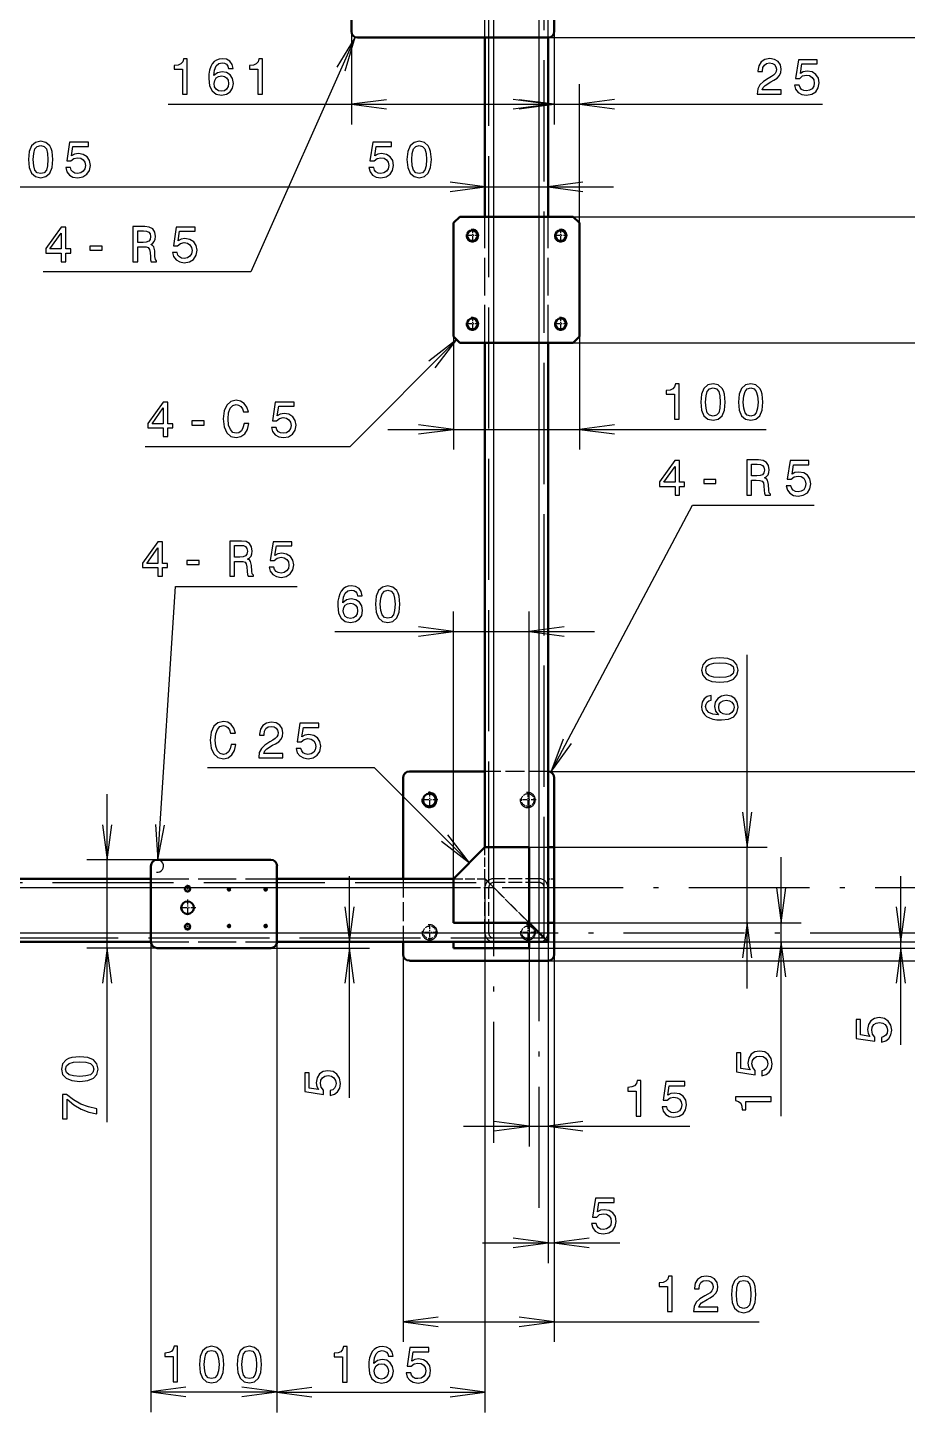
# Model space of a CAD drawing. Extents: x 0 to 1189, y 0 to 841.
# Drawn here: x 702.8 to 790.1, y 392.8 to 530.1 of the extents above; entities that cross this region are included whole.
import ezdxf

# ---------------------------------------------------------------- set-up
doc = ezdxf.new("R2010")
doc.units = 0
for name, pattern in [('DASHDOT', [18.5, 12, -3, 0.5, -3]), ('DASHED', [15, 12, -3]), ('DASHSPACE', [30, 12, -18])]:
    doc.linetypes.add(name, pattern=pattern)

msp = doc.modelspace()

# ---------------------------------------------------------------- linework, layer by layer
at = {"color": 7, "linetype": 'DASHDOT', "lineweight": 25}
for p, q in [((753.54, 413.09), (753.54, 729.59)), ((749.04, 419.54), (749.04, 723.14)), ((139.37, 444.84), (804.47, 444.84)), ((132.92, 440.34), (810.92, 440.34))]:
    msp.add_line(p, q, dxfattribs=at)
at = {"color": 7, "linetype": 'DASHED', "lineweight": 25}
for p, q in [((754.04, 439.84), (754.04, 702.84)), ((753.54, 440.34), (753.54, 702.34)), ((753.54, 440.34), (753.54, 702.34)), ((753.54, 440.34), (753.54, 702.34)), ((748.54, 445.34), (748.54, 697.34)), ((749.04, 444.84), (749.04, 697.84)), ((749.04, 444.84), (749.04, 697.84)), ((749.04, 444.84), (749.04, 697.84)), ((194.79, 444.84), (749.04, 444.84)), ((194.79, 444.84), (749.04, 444.84)), ((194.79, 444.84), (749.04, 444.84)), ((195.29, 445.34), (748.54, 445.34)), ((189.79, 439.84), (754.04, 439.84)), ((190.29, 440.34), (753.54, 440.34)), ((190.29, 440.34), (753.54, 440.34)), ((190.29, 440.34), (753.54, 440.34))]:
    msp.add_line(p, q, dxfattribs=at)
at = {"color": 7, "lineweight": 50}
for p, q in [((734.92, 537.22), (734.92, 529.72)), ((755.04, 529.72), (755.04, 537.22)), ((754.42, 529.09), (735.54, 529.09)), ((748.17, 511.34), (748.17, 529.09)), ((754.42, 511.34), (754.42, 529.09)), ((745.67, 511.34), (745.04, 510.72)), ((745.04, 510.72), (745.04, 499.47)), ((745.67, 511.34), (756.92, 511.34)), ((757.54, 510.72), (756.92, 511.34)), ((757.54, 499.47), (757.54, 510.72)), ((745.04, 499.47), (745.67, 498.84)), ((756.92, 498.84), (745.67, 498.84)), ((748.17, 448.84), (748.17, 498.84)), ((754.42, 439.47), (754.42, 498.84)), ((757.54, 499.47), (756.92, 498.84)), ((740.04, 455.72), (740.04, 445.72)), ((748.17, 456.34), (740.67, 456.34)), ((755.04, 448.84), (755.04, 455.72)), ((748.17, 448.84), (745.04, 445.72)), ((752.54, 448.84), (748.17, 448.84)), ((752.54, 441.34), (752.54, 448.84)), ((754.42, 448.84), (754.42, 441.34)), ((754.42, 448.84), (755.04, 448.84)), ((755.04, 448.84), (755.04, 441.34)), ((726.92, 447.59), (715.67, 447.59)), ((715.04, 446.97), (715.04, 439.47)), ((727.54, 439.47), (727.54, 446.97)), ((663.17, 445.72), (715.04, 445.72)), ((727.54, 445.72), (745.04, 445.72)), ((745.04, 445.72), (745.04, 441.34)), ((745.04, 441.34), (752.54, 441.34)), ((752.54, 441.34), (753.54, 440.34)), ((753.54, 440.34), (752.54, 441.34)), ((754.42, 441.34), (755.04, 441.34)), ((755.04, 438.22), (755.04, 441.34)), ((616.79, 439.47), (715.04, 439.47)), ((727.54, 439.47), (754.42, 439.47)), ((740.04, 439.47), (740.04, 438.22)), ((745.04, 439.47), (745.04, 438.84)), ((752.54, 439.47), (752.54, 438.84)), ((753.54, 440.34), (754.42, 439.47)), ((754.42, 439.47), (753.54, 440.34)), ((715.67, 438.84), (726.92, 438.84)), ((752.54, 438.84), (745.04, 438.84)), ((740.67, 437.59), (754.42, 437.59))]:
    msp.add_line(p, q, dxfattribs=at)
at = {"color": 7, "linetype": 'DASHED', "lineweight": 25, "ltscale": 0.21875}
for p, q in [((748.17, 529.09), (748.17, 537.84)), ((749.04, 529.09), (749.04, 537.84)), ((753.54, 529.09), (753.54, 537.84)), ((754.42, 529.09), (754.42, 537.84))]:
    msp.add_line(p, q, dxfattribs=at)
at = {"color": 7, "lineweight": 25}
for p, q in [((735.29, 529.15), (724.94, 505.88)), ((734.92, 529.72), (734.92, 520.48)), ((749.04, 511.34), (749.04, 529.09)), ((753.54, 511.34), (753.54, 529.09)), ((754.42, 529.09), (797.8, 529.09)), ((755.04, 529.72), (755.04, 520.48)), ((757.54, 510.72), (757.54, 524.48)), ((716.74, 522.48), (755.04, 522.48)), ((747.92, 522.48), (781.64, 522.48)), ((660.04, 514.3), (748.17, 514.3)), ((736.4, 514.3), (760.92, 514.3)), ((756.92, 511.34), (818.31, 511.34)), ((724.94, 505.88), (704.34, 505.88)), ((745.37, 499.15), (734.76, 488.54)), ((745.04, 499.47), (745.04, 488.26)), ((749.04, 448.84), (749.04, 498.84)), ((753.54, 440.34), (753.54, 498.84)), ((756.92, 498.84), (818.31, 498.84)), ((756.92, 498.84), (818.31, 498.84)), ((757.54, 499.47), (757.54, 488.26)), ((738.54, 490.26), (776.04, 490.26)), ((734.76, 488.54), (714.47, 488.54)), ((754.71, 456.27), (768.74, 482.74)), ((768.74, 482.74), (780.81, 482.74)), ((715.71, 447.59), (717.47, 474.69)), ((717.47, 474.69), (729.54, 474.69)), ((745.04, 445.72), (745.04, 472.21)), ((752.54, 448.84), (752.54, 472.21)), ((733.27, 470.21), (759.04, 470.21)), ((774.17, 434.84), (774.17, 467.92)), ((737.21, 456.71), (720.65, 456.71)), ((746.62, 447.3), (737.21, 456.71)), ((754.42, 456.34), (806.84, 456.34)), ((710.69, 421.59), (710.69, 454.09)), ((752.54, 448.84), (776.17, 448.84)), ((715.67, 447.59), (708.69, 447.59)), ((777.54, 422.19), (777.54, 447.84)), ((663.17, 444.84), (715.04, 444.84)), ((718.44, 444.84), (718.89, 444.84)), ((727.54, 444.84), (745.04, 444.84)), ((734.73, 423.98), (734.73, 445.97)), ((748.17, 445.72), (748.17, 392.82)), ((789.41, 429.25), (789.41, 445.97)), ((752.54, 441.34), (752.54, 419.18)), ((752.54, 441.34), (779.54, 441.34)), ((752.54, 441.34), (776.17, 441.34)), ((616.79, 440.34), (715.04, 440.34)), ((715.04, 439.47), (715.04, 392.85)), ((727.54, 440.34), (753.54, 440.34)), ((727.54, 439.47), (727.54, 392.82)), ((727.54, 439.47), (727.54, 392.85)), ((754.42, 439.47), (797.29, 439.47)), ((754.42, 439.47), (754.42, 407.61)), ((754.42, 439.47), (791.41, 439.47)), ((754.42, 439.47), (754.42, 419.18)), ((754.42, 439.47), (779.54, 439.47)), ((754.42, 439.47), (818.31, 439.47)), ((715.67, 438.84), (708.69, 438.84)), ((726.92, 438.84), (736.73, 438.84)), ((740.04, 438.22), (740.04, 399.8)), ((752.54, 438.84), (791.41, 438.84)), ((755.04, 438.22), (755.04, 399.8)), ((755.04, 438.22), (755.04, 407.61)), ((754.42, 437.59), (806.84, 437.59)), ((754.42, 437.59), (797.29, 437.59)), ((746.04, 421.18), (768.5, 421.18)), ((747.92, 409.61), (761.54, 409.61)), ((740.04, 401.8), (775.35, 401.8)), ((715.04, 394.85), (727.54, 394.85)), ((727.54, 394.82), (748.17, 394.82))]:
    msp.add_line(p, q, dxfattribs=at)
at = {"color": 7, "linetype": 'DASHED', "lineweight": 25, "ltscale": 0.3125}
for p, q in [((748.17, 498.84), (748.17, 511.34)), ((749.04, 498.84), (749.04, 511.34)), ((753.54, 498.84), (753.54, 511.34)), ((754.42, 498.84), (754.42, 511.34)), ((715.04, 445.72), (727.54, 445.72)), ((715.04, 440.34), (727.54, 440.34)), ((715.04, 439.47), (727.54, 439.47))]:
    msp.add_line(p, q, dxfattribs=at)
at = {"color": 7, "linetype": 'DASHDOT', "lineweight": 25, "ltscale": 0.034027}
for p, q in [((747.6, 509.47), (746.24, 509.47)), ((746.92, 510.15), (746.92, 508.79)), ((756.35, 509.47), (754.99, 509.47)), ((755.67, 510.15), (755.67, 508.79)), ((746.92, 501.4), (746.92, 500.04)), ((755.67, 501.4), (755.67, 500.04)), ((747.6, 500.72), (746.24, 500.72)), ((756.35, 500.72), (754.99, 500.72))]:
    msp.add_line(p, q, dxfattribs=at)
at = {"color": 7, "linetype": 'DASHED', "lineweight": 25, "ltscale": 0.156252}
msp.add_line((754.42, 456.34), (748.17, 456.34), dxfattribs=at)
at = {"color": 7, "linetype": 'DASHDOT', "lineweight": 25, "ltscale": 0.041055}
for p, q in [((742.66, 454.35), (742.66, 452.7)), ((743.48, 453.52), (741.84, 453.52)), ((753.23, 453.52), (751.59, 453.52)), ((742.68, 441.22), (742.68, 439.58)), ((743.5, 440.4), (741.86, 440.4)), ((753.25, 440.4), (751.61, 440.4))]:
    msp.add_line(p, q, dxfattribs=at)
at = {"color": 7, "linetype": 'DASHDOT', "lineweight": 25, "ltscale": 0.041056}
for p, q in [((752.41, 454.34), (752.41, 452.7)), ((752.43, 441.22), (752.43, 439.58))]:
    msp.add_line(p, q, dxfattribs=at)
at = {"color": 7, "linetype": 'DASHED', "lineweight": 25, "ltscale": 0.078125}
for p, q in [((748.17, 445.72), (748.17, 448.84)), ((745.04, 445.72), (748.17, 445.72))]:
    msp.add_line(p, q, dxfattribs=at)
at = {"color": 7, "linetype": 'DASHED', "lineweight": 25, "ltscale": 0.1}
for p, q in [((749.04, 444.84), (749.04, 448.84)), ((745.04, 444.84), (749.04, 444.84))]:
    msp.add_line(p, q, dxfattribs=at)
at = {"color": 7, "linetype": 'DASHED', "lineweight": 25, "ltscale": 0.084972}
msp.add_line((715.04, 444.84), (718.44, 444.84), dxfattribs=at)
at = {"color": 7, "linetype": 'DASHDOT', "lineweight": 25, "ltscale": 0.016794}
for p, q in [((719, 444.72), (718.33, 444.72)), ((718.67, 445.06), (718.67, 444.38)), ((719, 440.97), (718.33, 440.97)), ((718.67, 441.31), (718.67, 440.63))]:
    msp.add_line(p, q, dxfattribs=at)
at = {"color": 7, "linetype": 'DASHED', "lineweight": 25, "ltscale": 0.216222}
msp.add_line((718.89, 444.84), (727.54, 444.84), dxfattribs=at)
at = {"color": 7, "linetype": 'DASHDOT', "lineweight": 25, "ltscale": 0.008177}
for p, q in [((722.79, 444.82), (722.79, 444.49)), ((726.42, 444.82), (726.42, 444.49)), ((722.79, 441.2), (722.79, 440.87)), ((726.42, 441.2), (726.42, 440.87))]:
    msp.add_line(p, q, dxfattribs=at)
at = {"color": 7, "linetype": 'DASHED', "lineweight": 25, "ltscale": 0.15625}
msp.add_line((740.04, 445.72), (740.04, 439.47), dxfattribs=at)
at = {"color": 7, "linetype": 'DASHED', "lineweight": 25, "ltscale": 0.030936}
for p, q in [((749.04, 444.84), (748.17, 445.72)), ((748.17, 445.72), (749.04, 444.84))]:
    msp.add_line(p, q, dxfattribs=at)
at = {"color": 7, "linetype": 'DASHED', "lineweight": 25, "ltscale": 0.1125}
for p, q in [((748.17, 440.34), (748.17, 444.84)), ((748.54, 440.34), (748.54, 444.84)), ((753.54, 445.72), (749.04, 445.72)), ((753.54, 445.34), (749.04, 445.34))]:
    msp.add_line(p, q, dxfattribs=at)
at = {"color": 7, "linetype": 'DASHED', "lineweight": 25, "ltscale": 0.123744}
for p, q in [((749.04, 444.84), (752.54, 441.34)), ((752.54, 441.34), (749.04, 444.84))]:
    msp.add_line(p, q, dxfattribs=at)
at = {"color": 7, "linetype": 'DASHED', "lineweight": 25, "ltscale": 0.015625}
for p, q in [((754.42, 445.72), (755.04, 445.72)), ((754.42, 445.72), (755.04, 445.72)), ((748.17, 439.47), (748.17, 438.84)), ((748.17, 439.47), (748.17, 438.84))]:
    msp.add_line(p, q, dxfattribs=at)
at = {"color": 7, "linetype": 'DASHDOT', "lineweight": 25, "ltscale": 0.040625}
for p, q in [((718.67, 443.66), (718.67, 442.03)), ((719.48, 442.84), (717.86, 442.84))]:
    msp.add_line(p, q, dxfattribs=at)
at = {"color": 7, "linetype": 'DASHDOT', "lineweight": 25, "ltscale": 0.008179}
for p, q in [((722.96, 444.66), (722.63, 444.66)), ((726.58, 444.66), (726.25, 444.66)), ((722.96, 441.03), (722.63, 441.03)), ((726.58, 441.03), (726.25, 441.03))]:
    msp.add_line(p, q, dxfattribs=at)
at = {"color": 7, "linetype": 'DASHED', "lineweight": 25, "ltscale": 0.1875}
msp.add_line((752.54, 439.47), (745.04, 439.47), dxfattribs=at)
at = {"color": 7, "lineweight": 25}
for points in [[(734.3, 525.79), (735.29, 529.15), (733.46, 526.16)], [(738.39, 522.93), (734.92, 522.48), (738.39, 522.02)], [(750.95, 522.02), (754.42, 522.48), (750.95, 522.94)], [(751.57, 522.02), (755.04, 522.48), (751.57, 522.93)], [(761.01, 522.94), (757.54, 522.48), (761.01, 522.02)], [(744.7, 513.84), (748.17, 514.3), (744.7, 514.75)], [(744.7, 513.84), (748.17, 514.3), (744.7, 514.75)], [(757.89, 514.75), (754.42, 514.3), (757.89, 513.84)], [(743.24, 496.37), (745.37, 499.15), (742.59, 497.02)], [(741.57, 489.8), (745.04, 490.26), (741.57, 490.71)], [(761.01, 490.71), (757.54, 490.26), (761.01, 489.8)], [(741.57, 469.76), (745.04, 470.21), (741.57, 470.67)], [(756.01, 470.67), (752.54, 470.21), (756.01, 469.76)], [(755.93, 459.55), (754.71, 456.27), (756.74, 459.12)], [(773.71, 452.31), (774.17, 448.84), (774.62, 452.31)], [(710.23, 451.06), (710.69, 447.59), (711.15, 451.06)], [(715.48, 451.09), (715.71, 447.59), (716.39, 451.03)], [(743.85, 449.43), (746.62, 447.3), (744.49, 450.08)], [(777.08, 444.81), (777.54, 441.34), (778, 444.81)], [(734.27, 442.94), (734.73, 439.47), (735.19, 442.94)], [(788.95, 442.94), (789.41, 439.47), (789.87, 442.94)], [(774.62, 437.87), (774.17, 441.34), (773.71, 437.87)], [(778, 436), (777.54, 439.47), (777.08, 436)], [(711.15, 435.37), (710.69, 438.84), (710.23, 435.37)], [(735.19, 435.37), (734.73, 438.84), (734.27, 435.37)], [(789.87, 435.37), (789.41, 438.84), (788.95, 435.37)], [(749.07, 420.72), (752.54, 421.18), (749.07, 421.64)], [(757.89, 421.64), (754.42, 421.18), (757.89, 420.72)], [(750.95, 409.16), (754.42, 409.61), (750.95, 410.07)], [(758.51, 410.07), (755.04, 409.61), (758.51, 409.16)], [(743.51, 402.26), (740.04, 401.8), (743.51, 401.34)], [(751.57, 401.34), (755.04, 401.8), (751.57, 402.26)], [(718.51, 395.31), (715.04, 394.85), (718.51, 394.39)], [(724.07, 394.39), (727.54, 394.85), (724.07, 395.31)], [(731.01, 395.28), (727.54, 394.82), (731.01, 394.37)], [(744.7, 394.37), (748.17, 394.82), (744.7, 395.28)]]:
    msp.add_lwpolyline(points, dxfattribs=at)
for points in [[(718.16, 523.48), (718.62, 523.48), (718.62, 527), (718.28, 527), (718.19, 526.7), (718.01, 526.49), (717.73, 526.37), (717.35, 526.33), (717.35, 525.97), (718.16, 525.97)], [(723.2, 526.03), (723.1, 526.44), (722.88, 526.75), (722.54, 526.94), (722.1, 527), (721.8, 526.97), (721.54, 526.87), (721.31, 526.72), (721.12, 526.49), (720.97, 526.22), (720.86, 525.88), (720.79, 525.48), (720.77, 525.03), (720.85, 524.31), (721.1, 523.8), (721.5, 523.48), (722.04, 523.38), (722.53, 523.47), (722.9, 523.7), (723.14, 524.08), (723.23, 524.55), (723.14, 525.03), (722.91, 525.4), (722.55, 525.63), (722.11, 525.71), (721.63, 525.61), (721.27, 525.32), (721.35, 525.88), (721.51, 526.28), (721.76, 526.51), (722.1, 526.59), (722.35, 526.55), (722.54, 526.45), (722.67, 526.27), (722.74, 526.03)], [(725.63, 523.48), (726.09, 523.48), (726.09, 527), (725.75, 527), (725.66, 526.7), (725.48, 526.49), (725.2, 526.37), (724.82, 526.33), (724.82, 525.97), (725.63, 525.97)], [(775.16, 523.48), (777.56, 523.48), (777.56, 523.91), (775.66, 523.91), (775.77, 524.15), (775.95, 524.35), (776.51, 524.71), (776.81, 524.86), (777.14, 525.07), (777.38, 525.33), (777.51, 525.62), (777.56, 525.96), (777.48, 526.39), (777.24, 526.72), (776.88, 526.93), (776.41, 527.01), (775.92, 526.92), (775.56, 526.68), (775.32, 526.3), (775.24, 525.81), (775.24, 525.73), (775.7, 525.73), (775.7, 525.77), (775.74, 526.12), (775.88, 526.37), (776.1, 526.53), (776.38, 526.59), (776.68, 526.54), (776.89, 526.41), (777.03, 526.21), (777.08, 525.97), (777.05, 525.73), (776.95, 525.54), (776.79, 525.37), (776.57, 525.22), (776.27, 525.05), (775.78, 524.74), (775.43, 524.41), (775.22, 524), (775.16, 523.5)], [(778.87, 524.39), (778.98, 523.98), (779.23, 523.66), (779.6, 523.45), (780.06, 523.38), (780.57, 523.47), (780.97, 523.72), (781.22, 524.11), (781.31, 524.61), (781.23, 525.08), (780.99, 525.45), (780.61, 525.69), (780.12, 525.77), (779.74, 525.71), (779.45, 525.55), (779.59, 526.49), (781.12, 526.49), (781.12, 526.9), (779.25, 526.9), (778.97, 525.05), (779.38, 525.05), (779.67, 525.29), (780.04, 525.37), (780.37, 525.32), (780.61, 525.15), (780.77, 524.91), (780.83, 524.59), (780.77, 524.27), (780.61, 524.02), (780.36, 523.87), (780.04, 523.81), (779.78, 523.85), (779.57, 523.96), (779.42, 524.15), (779.34, 524.39)], [(722.74, 524.55), (722.69, 524.23), (722.54, 523.99), (722.32, 523.83), (722.03, 523.78), (721.74, 523.83), (721.51, 523.98), (721.36, 524.22), (721.32, 524.54), (721.37, 524.85), (721.51, 525.09), (721.74, 525.24), (722.06, 525.3), (722.33, 525.24), (722.54, 525.1), (722.69, 524.86)], [(702.89, 517.01), (702.97, 516.22), (703.2, 515.65), (703.58, 515.31), (704.11, 515.2), (704.63, 515.31), (705, 515.65), (705.24, 516.22), (705.32, 517.01), (705.24, 517.79), (705.14, 518.11), (705, 518.36), (704.63, 518.71), (704.11, 518.82), (703.58, 518.71), (703.2, 518.36), (702.97, 517.79)], [(740.43, 517.01), (740.51, 516.22), (740.75, 515.65), (741.13, 515.31), (741.65, 515.2), (742.17, 515.31), (742.55, 515.65), (742.78, 516.22), (742.86, 517.01), (742.78, 517.79), (742.68, 518.11), (742.55, 518.36), (742.17, 518.71), (741.65, 518.82), (741.13, 518.71), (740.75, 518.36), (740.51, 517.79)], [(703.37, 517.01), (703.41, 517.62), (703.54, 518.06), (703.77, 518.31), (704.11, 518.4), (704.44, 518.31), (704.67, 518.06), (704.79, 517.62), (704.83, 517.01), (704.79, 516.39), (704.67, 515.95), (704.44, 515.7), (704.11, 515.61), (703.77, 515.7), (703.54, 515.95), (703.41, 516.39)], [(706.59, 516.21), (706.7, 515.8), (706.95, 515.47), (707.31, 515.27), (707.78, 515.2), (708.29, 515.29), (708.68, 515.54), (708.94, 515.93), (709.03, 516.43), (708.95, 516.9), (708.7, 517.27), (708.33, 517.51), (707.84, 517.59), (707.46, 517.53), (707.17, 517.37), (707.31, 518.31), (708.84, 518.31), (708.84, 518.72), (706.97, 518.72), (706.69, 516.87), (707.1, 516.87), (707.39, 517.1), (707.76, 517.19), (708.08, 517.13), (708.33, 516.97), (708.49, 516.73), (708.54, 516.41), (708.49, 516.09), (708.33, 515.84), (708.08, 515.69), (707.76, 515.63), (707.49, 515.67), (707.29, 515.78), (707.14, 515.96), (707.06, 516.21)], [(736.66, 516.21), (736.77, 515.8), (737.02, 515.47), (737.38, 515.27), (737.85, 515.2), (738.36, 515.29), (738.76, 515.54), (739.01, 515.93), (739.1, 516.43), (739.02, 516.9), (738.78, 517.27), (738.4, 517.51), (737.91, 517.59), (737.53, 517.53), (737.24, 517.37), (737.38, 518.31), (738.91, 518.31), (738.91, 518.72), (737.04, 518.72), (736.76, 516.87), (737.17, 516.87), (737.46, 517.1), (737.83, 517.19), (738.16, 517.13), (738.4, 516.97), (738.56, 516.73), (738.62, 516.41), (738.56, 516.09), (738.4, 515.84), (738.15, 515.69), (737.83, 515.63), (737.57, 515.67), (737.36, 515.78), (737.21, 515.96), (737.13, 516.21)], [(740.92, 517.01), (740.96, 517.62), (741.09, 518.06), (741.31, 518.31), (741.65, 518.4), (741.98, 518.31), (742.21, 518.06), (742.34, 517.62), (742.38, 517.01), (742.34, 516.39), (742.21, 515.95), (741.98, 515.7), (741.65, 515.61), (741.31, 515.7), (741.09, 515.95), (740.96, 516.39)], [(706.14, 506.88), (706.59, 506.88), (706.59, 507.74), (707.09, 507.74), (707.09, 508.15), (706.59, 508.15), (706.59, 510.3), (706.13, 510.3), (704.6, 508.19), (704.6, 507.74), (706.14, 507.74)], [(705.02, 508.15), (706.14, 509.72), (706.14, 508.15)], [(713.26, 506.88), (713.73, 506.88), (713.73, 508.35), (714.21, 508.35), (714.56, 508.34), (714.78, 508.27), (714.9, 508.1), (714.95, 507.8), (714.98, 507.35), (715.01, 507.05), (715.07, 506.88), (715.6, 506.88), (715.6, 506.97), (715.48, 507.11), (715.44, 507.38), (715.41, 507.94), (715.32, 508.36), (715.21, 508.49), (715.02, 508.59), (715.23, 508.71), (715.37, 508.89), (715.46, 509.11), (715.49, 509.38), (715.42, 509.8), (715.22, 510.12), (714.88, 510.31), (714.43, 510.38), (713.26, 510.38)], [(714.3, 509.95), (714.6, 509.92), (714.82, 509.82), (714.96, 509.65), (715, 509.37), (714.95, 509.08), (714.82, 508.9), (714.58, 508.81), (714.27, 508.78), (713.73, 508.78), (713.73, 509.95)], [(717.17, 507.79), (717.28, 507.38), (717.53, 507.05), (717.89, 506.85), (718.35, 506.78), (718.86, 506.87), (719.26, 507.11), (719.51, 507.51), (719.61, 508.01), (719.52, 508.48), (719.28, 508.85), (718.9, 509.09), (718.41, 509.17), (718.04, 509.11), (717.74, 508.94), (717.88, 509.89), (719.42, 509.89), (719.42, 510.3), (717.55, 510.3), (717.27, 508.44), (717.67, 508.44), (717.97, 508.68), (718.34, 508.77), (718.66, 508.71), (718.91, 508.55), (719.06, 508.3), (719.12, 507.99), (719.06, 507.67), (718.9, 507.42), (718.66, 507.26), (718.34, 507.21), (718.07, 507.24), (717.86, 507.36), (717.71, 507.54), (717.64, 507.79)], [(708.99, 508.03), (710.21, 508.03), (710.21, 508.43), (708.99, 508.43)], [(766.96, 491.26), (767.42, 491.26), (767.42, 494.78), (767.07, 494.78), (766.98, 494.47), (766.8, 494.27), (766.52, 494.15), (766.14, 494.11), (766.14, 493.75), (766.96, 493.75)], [(769.57, 492.97), (769.65, 492.17), (769.88, 491.61), (770.26, 491.27), (770.79, 491.16), (771.3, 491.27), (771.68, 491.61), (771.91, 492.17), (772, 492.97), (771.91, 493.75), (771.82, 494.07), (771.68, 494.32), (771.3, 494.67), (770.79, 494.78), (770.26, 494.67), (769.88, 494.32), (769.65, 493.75)], [(770.05, 492.97), (770.09, 493.58), (770.22, 494.01), (770.45, 494.27), (770.79, 494.36), (771.12, 494.27), (771.35, 494.01), (771.47, 493.58), (771.51, 492.97), (771.47, 492.35), (771.35, 491.91), (771.12, 491.65), (770.79, 491.57), (770.45, 491.65), (770.22, 491.91), (770.09, 492.35)], [(773.31, 492.97), (773.38, 492.17), (773.62, 491.61), (774, 491.27), (774.52, 491.16), (775.04, 491.27), (775.42, 491.61), (775.65, 492.17), (775.73, 492.97), (775.65, 493.75), (775.56, 494.07), (775.42, 494.32), (775.04, 494.67), (774.52, 494.78), (774, 494.67), (773.62, 494.32), (773.38, 493.75)], [(773.79, 492.97), (773.83, 493.58), (773.96, 494.01), (774.18, 494.27), (774.52, 494.36), (774.85, 494.27), (775.08, 494.01), (775.21, 493.58), (775.25, 492.97), (775.21, 492.35), (775.08, 491.91), (774.85, 491.65), (774.52, 491.57), (774.18, 491.65), (773.96, 491.91), (773.83, 492.35)], [(716.26, 489.54), (716.72, 489.54), (716.72, 490.41), (717.21, 490.41), (717.21, 490.81), (716.72, 490.81), (716.72, 492.96), (716.26, 492.96), (714.72, 490.85), (714.72, 490.41), (716.26, 490.41)], [(724.27, 490.84), (724.17, 490.42), (724.01, 490.11), (723.77, 489.93), (723.5, 489.87), (723.17, 489.96), (722.92, 490.23), (722.74, 490.67), (722.69, 491.29), (722.74, 491.9), (722.91, 492.35), (723.17, 492.62), (723.5, 492.72), (723.74, 492.67), (723.95, 492.53), (724.11, 492.3), (724.22, 491.99), (724.7, 491.99), (724.55, 492.46), (724.29, 492.83), (723.93, 493.05), (723.5, 493.14), (722.97, 493.01), (722.56, 492.66), (722.3, 492.08), (722.21, 491.29), (722.3, 490.5), (722.56, 489.92), (722.97, 489.56), (723.5, 489.44), (723.97, 489.54), (724.35, 489.81), (724.62, 490.25), (724.76, 490.84)], [(726.99, 490.45), (727.1, 490.04), (727.35, 489.72), (727.71, 489.51), (728.18, 489.44), (728.69, 489.53), (729.08, 489.78), (729.34, 490.17), (729.43, 490.67), (729.35, 491.14), (729.1, 491.51), (728.73, 491.75), (728.24, 491.83), (727.86, 491.77), (727.57, 491.61), (727.71, 492.55), (729.24, 492.55), (729.24, 492.96), (727.37, 492.96), (727.09, 491.11), (727.5, 491.11), (727.79, 491.35), (728.16, 491.43), (728.48, 491.38), (728.73, 491.21), (728.89, 490.97), (728.94, 490.65), (728.89, 490.33), (728.73, 490.08), (728.48, 489.93), (728.16, 489.87), (727.89, 489.91), (727.69, 490.02), (727.54, 490.21), (727.46, 490.45)], [(715.15, 490.81), (716.26, 492.38), (716.26, 490.81)], [(719.11, 490.69), (720.33, 490.69), (720.33, 491.09), (719.11, 491.09)], [(767.02, 483.74), (767.47, 483.74), (767.47, 484.61), (767.97, 484.61), (767.97, 485.01), (767.47, 485.01), (767.47, 487.16), (767.01, 487.16), (765.48, 485.05), (765.48, 484.61), (767.02, 484.61)], [(765.9, 485.01), (767.02, 486.58), (767.02, 485.01)], [(774.14, 483.74), (774.6, 483.74), (774.6, 485.22), (775.08, 485.22), (775.44, 485.2), (775.66, 485.13), (775.78, 484.97), (775.83, 484.67), (775.86, 484.21), (775.89, 483.92), (775.95, 483.74), (776.48, 483.74), (776.48, 483.84), (776.36, 483.98), (776.32, 484.24), (776.28, 484.8), (776.2, 485.22), (776.08, 485.35), (775.9, 485.45), (776.1, 485.58), (776.24, 485.75), (776.33, 485.97), (776.36, 486.24), (776.29, 486.66), (776.09, 486.98), (775.76, 487.17), (775.31, 487.24), (774.14, 487.24)], [(775.17, 486.81), (775.48, 486.78), (775.7, 486.68), (775.84, 486.51), (775.88, 486.23), (775.83, 485.94), (775.69, 485.76), (775.46, 485.67), (775.14, 485.65), (774.6, 485.65), (774.6, 486.81)], [(778.05, 484.65), (778.16, 484.24), (778.4, 483.92), (778.77, 483.71), (779.23, 483.64), (779.74, 483.73), (780.14, 483.98), (780.39, 484.37), (780.49, 484.87), (780.4, 485.34), (780.16, 485.71), (779.78, 485.95), (779.29, 486.03), (778.91, 485.97), (778.62, 485.81), (778.76, 486.75), (780.29, 486.75), (780.29, 487.16), (778.42, 487.16), (778.15, 485.31), (778.55, 485.31), (778.84, 485.55), (779.22, 485.63), (779.54, 485.58), (779.79, 485.41), (779.94, 485.17), (780, 484.85), (779.94, 484.53), (779.78, 484.28), (779.53, 484.13), (779.22, 484.07), (778.95, 484.11), (778.74, 484.22), (778.59, 484.41), (778.51, 484.65)], [(769.86, 484.89), (771.08, 484.89), (771.08, 485.29), (769.86, 485.29)], [(715.74, 475.69), (716.19, 475.69), (716.19, 476.56), (716.69, 476.56), (716.69, 476.96), (716.19, 476.96), (716.19, 479.12), (715.73, 479.12), (714.2, 477), (714.2, 476.56), (715.74, 476.56)], [(722.86, 475.69), (723.33, 475.69), (723.33, 477.17), (723.81, 477.17), (724.16, 477.15), (724.38, 477.08), (724.5, 476.92), (724.55, 476.62), (724.58, 476.17), (724.61, 475.87), (724.67, 475.69), (725.2, 475.69), (725.2, 475.79), (725.08, 475.93), (725.04, 476.19), (725.01, 476.76), (724.92, 477.17), (724.81, 477.31), (724.62, 477.4), (724.83, 477.53), (724.97, 477.7), (725.06, 477.93), (725.09, 478.19), (725.02, 478.62), (724.82, 478.93), (724.48, 479.13), (724.03, 479.19), (722.86, 479.19)], [(726.77, 476.6), (726.88, 476.19), (727.13, 475.87), (727.49, 475.67), (727.95, 475.59), (728.46, 475.68), (728.86, 475.93), (729.11, 476.32), (729.21, 476.83), (729.12, 477.3), (728.88, 477.66), (728.5, 477.9), (728.01, 477.99), (727.64, 477.93), (727.34, 477.76), (727.49, 478.7), (729.02, 478.7), (729.02, 479.12), (727.15, 479.12), (726.87, 477.26), (727.27, 477.26), (727.57, 477.5), (727.94, 477.58), (728.26, 477.53), (728.51, 477.37), (728.67, 477.12), (728.72, 476.8), (728.67, 476.48), (728.5, 476.24), (728.26, 476.08), (727.94, 476.02), (727.67, 476.06), (727.46, 476.18), (727.31, 476.36), (727.24, 476.6)], [(714.62, 476.96), (715.74, 478.53), (715.74, 476.96)], [(723.9, 478.76), (724.21, 478.73), (724.42, 478.64), (724.56, 478.46), (724.6, 478.18), (724.55, 477.89), (724.42, 477.71), (724.19, 477.62), (723.87, 477.6), (723.33, 477.6), (723.33, 478.76)], [(718.59, 476.85), (719.81, 476.85), (719.81, 477.25), (718.59, 477.25)], [(736, 473.77), (735.9, 474.18), (735.68, 474.48), (735.34, 474.67), (734.9, 474.74), (734.6, 474.7), (734.34, 474.61), (734.11, 474.45), (733.92, 474.23), (733.77, 473.95), (733.66, 473.62), (733.59, 473.22), (733.57, 472.77), (733.65, 472.05), (733.9, 471.53), (734.3, 471.22), (734.84, 471.11), (735.33, 471.2), (735.7, 471.44), (735.94, 471.81), (736.03, 472.29), (735.94, 472.77), (735.71, 473.14), (735.35, 473.37), (734.91, 473.45), (734.43, 473.35), (734.07, 473.06), (734.15, 473.62), (734.31, 474.01), (734.56, 474.25), (734.9, 474.33), (735.15, 474.29), (735.34, 474.19), (735.47, 474.01), (735.54, 473.77)], [(737.31, 472.92), (737.39, 472.13), (737.62, 471.57), (738, 471.22), (738.53, 471.11), (739.04, 471.22), (739.42, 471.57), (739.66, 472.13), (739.74, 472.92), (739.66, 473.71), (739.56, 474.02), (739.42, 474.28), (739.04, 474.62), (738.53, 474.74), (738, 474.62), (737.62, 474.28), (737.39, 473.71)], [(737.79, 472.92), (737.83, 473.53), (737.96, 473.97), (738.19, 474.23), (738.53, 474.32), (738.86, 474.23), (739.09, 473.97), (739.21, 473.53), (739.25, 472.92), (739.21, 472.31), (739.09, 471.87), (738.86, 471.61), (738.53, 471.53), (738.19, 471.61), (737.96, 471.87), (737.83, 472.31)], [(735.54, 472.28), (735.49, 471.97), (735.34, 471.72), (735.12, 471.56), (734.83, 471.51), (734.54, 471.56), (734.31, 471.72), (734.16, 471.96), (734.12, 472.28), (734.17, 472.59), (734.31, 472.83), (734.54, 472.98), (734.85, 473.04), (735.13, 472.98), (735.34, 472.83), (735.49, 472.6)], [(771.46, 465.19), (772.25, 465.26), (772.81, 465.5), (773.16, 465.88), (773.27, 466.4), (773.16, 466.92), (772.81, 467.3), (772.25, 467.53), (771.46, 467.61), (770.67, 467.53), (770.36, 467.44), (770.1, 467.3), (769.76, 466.92), (769.64, 466.4), (769.76, 465.88), (770.11, 465.5), (770.67, 465.26)], [(771.46, 465.67), (770.85, 465.71), (770.41, 465.84), (770.15, 466.07), (770.06, 466.4), (770.15, 466.74), (770.41, 466.96), (770.85, 467.09), (771.46, 467.13), (772.07, 467.09), (772.51, 466.96), (772.77, 466.74), (772.85, 466.4), (772.77, 466.07), (772.51, 465.84), (772.07, 465.71)], [(770.61, 463.88), (770.2, 463.78), (769.9, 463.56), (769.71, 463.22), (769.64, 462.77), (769.68, 462.48), (769.77, 462.22), (769.93, 461.99), (770.15, 461.8), (770.43, 461.65), (770.77, 461.54), (771.16, 461.47), (771.61, 461.45), (772.33, 461.53), (772.85, 461.77), (773.16, 462.17), (773.27, 462.72), (773.18, 463.21), (772.94, 463.58), (772.57, 463.82), (772.09, 463.91), (771.61, 463.82), (771.25, 463.59), (771.01, 463.23), (770.93, 462.79), (771.03, 462.31), (771.32, 461.95), (770.77, 462.03), (770.37, 462.19), (770.13, 462.44), (770.05, 462.78), (770.09, 463.03), (770.2, 463.22), (770.37, 463.35), (770.61, 463.41)], [(772.1, 463.42), (772.42, 463.36), (772.66, 463.22), (772.82, 463), (772.87, 462.71), (772.82, 462.42), (772.66, 462.19), (772.42, 462.04), (772.1, 462), (771.79, 462.05), (771.55, 462.19), (771.4, 462.42), (771.35, 462.73), (771.4, 463.01), (771.55, 463.22), (771.79, 463.36)], [(722.99, 459.01), (722.89, 458.59), (722.72, 458.29), (722.49, 458.1), (722.22, 458.04), (721.89, 458.13), (721.63, 458.4), (721.46, 458.85), (721.41, 459.46), (721.46, 460.07), (721.63, 460.52), (721.88, 460.79), (722.22, 460.89), (722.46, 460.84), (722.67, 460.7), (722.83, 460.47), (722.94, 460.16), (723.42, 460.16), (723.27, 460.64), (723, 461), (722.65, 461.23), (722.22, 461.31), (721.68, 461.18), (721.27, 460.83), (721.01, 460.25), (720.92, 459.46), (721.01, 458.67), (721.27, 458.09), (721.68, 457.74), (722.22, 457.61), (722.69, 457.71), (723.06, 457.98), (723.33, 458.42), (723.47, 459.01)], [(725.73, 457.71), (728.13, 457.71), (728.13, 458.14), (726.23, 458.14), (726.34, 458.38), (726.52, 458.58), (727.08, 458.94), (727.38, 459.09), (727.71, 459.3), (727.95, 459.56), (728.08, 459.85), (728.13, 460.19), (728.05, 460.62), (727.81, 460.95), (727.45, 461.16), (726.98, 461.24), (726.49, 461.15), (726.13, 460.91), (725.89, 460.53), (725.81, 460.04), (725.81, 459.96), (726.27, 459.96), (726.27, 460.01), (726.31, 460.35), (726.45, 460.6), (726.67, 460.76), (726.95, 460.82), (727.25, 460.77), (727.46, 460.64), (727.6, 460.44), (727.65, 460.2), (727.62, 459.96), (727.52, 459.77), (727.36, 459.6), (727.14, 459.45), (726.84, 459.28), (726.35, 458.97), (726, 458.64), (725.79, 458.23), (725.73, 457.73)], [(729.44, 458.62), (729.55, 458.21), (729.8, 457.89), (730.16, 457.69), (730.63, 457.61), (731.14, 457.7), (731.54, 457.95), (731.79, 458.34), (731.88, 458.85), (731.8, 459.31), (731.56, 459.68), (731.18, 459.92), (730.69, 460.01), (730.31, 459.94), (730.02, 459.78), (730.16, 460.72), (731.69, 460.72), (731.69, 461.13), (729.82, 461.13), (729.54, 459.28), (729.95, 459.28), (730.24, 459.52), (730.61, 459.6), (730.94, 459.55), (731.18, 459.38), (731.34, 459.14), (731.4, 458.82), (731.34, 458.5), (731.18, 458.26), (730.93, 458.1), (730.61, 458.04), (730.35, 458.08), (730.14, 458.19), (729.99, 458.38), (729.91, 458.62)], [(787.5, 429.52), (787.91, 429.63), (788.23, 429.87), (788.43, 430.24), (788.51, 430.7), (788.42, 431.21), (788.17, 431.61), (787.78, 431.86), (787.27, 431.96), (786.8, 431.87), (786.44, 431.63), (786.2, 431.25), (786.11, 430.76), (786.17, 430.38), (786.34, 430.09), (785.4, 430.23), (785.4, 431.77), (784.98, 431.77), (784.98, 429.89), (786.84, 429.62), (786.84, 430.02), (786.6, 430.31), (786.52, 430.69), (786.57, 431.01), (786.73, 431.26), (786.98, 431.41), (787.3, 431.47), (787.62, 431.41), (787.86, 431.25), (788.02, 431), (788.08, 430.69), (788.04, 430.42), (787.92, 430.21), (787.74, 430.06), (787.5, 429.98)], [(775.63, 426.19), (776.04, 426.3), (776.36, 426.55), (776.57, 426.91), (776.64, 427.38), (776.55, 427.89), (776.3, 428.29), (775.91, 428.54), (775.41, 428.63), (774.94, 428.55), (774.57, 428.31), (774.33, 427.93), (774.25, 427.44), (774.31, 427.06), (774.47, 426.77), (773.53, 426.91), (773.53, 428.44), (773.12, 428.44), (773.12, 426.57), (774.97, 426.29), (774.97, 426.7), (774.73, 426.99), (774.65, 427.36), (774.7, 427.69), (774.87, 427.93), (775.11, 428.09), (775.43, 428.14), (775.75, 428.09), (776, 427.93), (776.15, 427.68), (776.21, 427.36), (776.17, 427.1), (776.06, 426.89), (775.87, 426.74), (775.63, 426.66)], [(707.98, 425.63), (708.77, 425.71), (709.34, 425.95), (709.68, 426.32), (709.79, 426.85), (709.68, 427.37), (709.34, 427.75), (708.77, 427.98), (707.98, 428.06), (707.19, 427.98), (706.88, 427.88), (706.62, 427.75), (706.28, 427.37), (706.16, 426.85), (706.28, 426.32), (706.63, 425.95), (707.19, 425.71)], [(707.98, 426.12), (707.37, 426.16), (706.93, 426.28), (706.67, 426.51), (706.58, 426.85), (706.67, 427.18), (706.93, 427.41), (707.37, 427.53), (707.98, 427.57), (708.59, 427.53), (709.03, 427.41), (709.29, 427.18), (709.38, 426.85), (709.29, 426.51), (709.03, 426.28), (708.59, 426.16)], [(732.82, 424.24), (733.23, 424.35), (733.55, 424.6), (733.76, 424.97), (733.83, 425.43), (733.74, 425.94), (733.49, 426.34), (733.1, 426.59), (732.6, 426.68), (732.13, 426.6), (731.76, 426.36), (731.52, 425.98), (731.44, 425.49), (731.5, 425.11), (731.66, 424.82), (730.72, 424.96), (730.72, 426.49), (730.31, 426.49), (730.31, 424.62), (732.16, 424.34), (732.16, 424.75), (731.93, 425.04), (731.84, 425.41), (731.9, 425.74), (732.06, 425.98), (732.3, 426.14), (732.62, 426.2), (732.94, 426.14), (733.19, 425.98), (733.34, 425.73), (733.4, 425.41), (733.36, 425.15), (733.25, 424.94), (733.07, 424.79), (732.82, 424.71)], [(763.15, 422.18), (763.61, 422.18), (763.61, 425.7), (763.27, 425.7), (763.18, 425.4), (763, 425.19), (762.72, 425.07), (762.33, 425.03), (762.33, 424.67), (763.15, 424.67)], [(765.73, 423.09), (765.84, 422.68), (766.09, 422.36), (766.45, 422.15), (766.91, 422.08), (767.42, 422.17), (767.82, 422.42), (768.07, 422.81), (768.17, 423.31), (768.08, 423.78), (767.84, 424.15), (767.46, 424.39), (766.97, 424.47), (766.6, 424.41), (766.3, 424.25), (766.44, 425.19), (767.98, 425.19), (767.98, 425.6), (766.11, 425.6), (765.83, 423.75), (766.23, 423.75), (766.52, 423.98), (766.9, 424.07), (767.22, 424.01), (767.47, 423.85), (767.62, 423.61), (767.68, 423.29), (767.62, 422.97), (767.46, 422.72), (767.22, 422.57), (766.9, 422.51), (766.63, 422.55), (766.42, 422.66), (766.27, 422.84), (766.2, 423.09)], [(709.69, 422.41), (709.69, 422.92), (708.86, 423.09), (708.08, 423.38), (707.36, 423.79), (706.68, 424.33), (706.26, 424.33), (706.26, 421.93), (706.72, 421.93), (706.72, 423.85), (707.4, 423.29), (708.11, 422.87), (708.87, 422.58)], [(776.54, 423.62), (776.54, 424.08), (773.01, 424.08), (773.01, 423.73), (773.32, 423.64), (773.53, 423.46), (773.65, 423.18), (773.69, 422.8), (774.05, 422.8), (774.05, 423.62)], [(758.74, 411.53), (758.85, 411.11), (759.1, 410.79), (759.46, 410.59), (759.93, 410.51), (760.44, 410.6), (760.84, 410.85), (761.09, 411.24), (761.18, 411.75), (761.1, 412.22), (760.86, 412.58), (760.48, 412.82), (759.99, 412.91), (759.61, 412.85), (759.32, 412.68), (759.46, 413.62), (760.99, 413.62), (760.99, 414.04), (759.12, 414.04), (758.84, 412.18), (759.25, 412.18), (759.54, 412.42), (759.91, 412.5), (760.23, 412.45), (760.48, 412.29), (760.64, 412.04), (760.69, 411.72), (760.64, 411.4), (760.48, 411.16), (760.23, 411), (759.91, 410.95), (759.64, 410.98), (759.44, 411.1), (759.29, 411.28), (759.21, 411.53)], [(766.27, 402.8), (766.72, 402.8), (766.72, 406.32), (766.38, 406.32), (766.29, 406.02), (766.11, 405.81), (765.83, 405.69), (765.45, 405.65), (765.45, 405.29), (766.27, 405.29)], [(768.86, 402.8), (771.27, 402.8), (771.27, 403.23), (769.37, 403.23), (769.47, 403.47), (769.65, 403.67), (770.21, 404.02), (770.51, 404.17), (770.84, 404.39), (771.08, 404.64), (771.22, 404.94), (771.27, 405.28), (771.18, 405.7), (770.94, 406.04), (770.58, 406.25), (770.11, 406.32), (769.63, 406.24), (769.26, 406), (769.02, 405.62), (768.94, 405.12), (768.94, 405.05), (769.4, 405.05), (769.4, 405.09), (769.45, 405.44), (769.58, 405.69), (769.8, 405.85), (770.09, 405.9), (770.38, 405.85), (770.6, 405.73), (770.74, 405.53), (770.79, 405.28), (770.75, 405.05), (770.66, 404.86), (770.5, 404.68), (770.27, 404.53), (769.98, 404.37), (769.48, 404.06), (769.13, 403.73), (768.93, 403.32), (768.86, 402.81)], [(772.61, 404.51), (772.69, 403.72), (772.93, 403.15), (773.3, 402.81), (773.83, 402.7), (774.35, 402.81), (774.73, 403.15), (774.96, 403.72), (775.04, 404.51), (774.96, 405.29), (774.86, 405.61), (774.73, 405.86), (774.35, 406.21), (773.83, 406.32), (773.3, 406.21), (772.93, 405.86), (772.69, 405.29)], [(773.1, 404.51), (773.14, 405.12), (773.26, 405.56), (773.49, 405.81), (773.83, 405.9), (774.16, 405.81), (774.39, 405.56), (774.51, 405.12), (774.55, 404.51), (774.51, 403.89), (774.39, 403.45), (774.16, 403.2), (773.83, 403.11), (773.49, 403.2), (773.26, 403.45), (773.14, 403.89)], [(717.23, 395.85), (717.69, 395.85), (717.69, 399.38), (717.35, 399.38), (717.26, 399.07), (717.08, 398.86), (716.8, 398.74), (716.42, 398.7), (716.42, 398.34), (717.23, 398.34)], [(719.85, 397.56), (719.92, 396.77), (720.16, 396.2), (720.54, 395.86), (721.06, 395.75), (721.58, 395.86), (721.96, 396.2), (722.19, 396.77), (722.27, 397.56), (722.19, 398.35), (722.1, 398.66), (721.96, 398.92), (721.58, 399.26), (721.06, 399.38), (720.54, 399.26), (720.16, 398.91), (719.92, 398.35)], [(720.33, 397.56), (720.37, 398.17), (720.5, 398.61), (720.72, 398.87), (721.06, 398.96), (721.39, 398.87), (721.62, 398.61), (721.75, 398.17), (721.79, 397.56), (721.75, 396.95), (721.62, 396.51), (721.39, 396.25), (721.06, 396.16), (720.72, 396.25), (720.5, 396.51), (720.37, 396.95)], [(723.58, 397.56), (723.66, 396.77), (723.89, 396.2), (724.27, 395.86), (724.8, 395.75), (725.32, 395.86), (725.7, 396.2), (725.93, 396.77), (726.01, 397.56), (725.93, 398.35), (725.83, 398.66), (725.7, 398.92), (725.32, 399.26), (724.8, 399.38), (724.27, 399.26), (723.89, 398.91), (723.66, 398.35)], [(724.07, 397.56), (724.11, 398.17), (724.23, 398.61), (724.46, 398.87), (724.8, 398.96), (725.13, 398.87), (725.36, 398.61), (725.48, 398.17), (725.52, 397.56), (725.48, 396.95), (725.36, 396.51), (725.13, 396.25), (724.8, 396.16), (724.46, 396.25), (724.23, 396.51), (724.11, 396.95)], [(734.03, 395.82), (734.49, 395.82), (734.49, 399.35), (734.15, 399.35), (734.05, 399.04), (733.87, 398.83), (733.6, 398.71), (733.21, 398.67), (733.21, 398.31), (734.03, 398.31)], [(739.07, 398.38), (738.97, 398.79), (738.75, 399.09), (738.41, 399.28), (737.96, 399.35), (737.66, 399.31), (737.41, 399.22), (737.18, 399.06), (736.99, 398.84), (736.84, 398.56), (736.73, 398.22), (736.66, 397.83), (736.64, 397.38), (736.72, 396.66), (736.96, 396.14), (737.36, 395.83), (737.91, 395.72), (738.4, 395.81), (738.77, 396.05), (739.01, 396.42), (739.1, 396.9), (739.01, 397.38), (738.78, 397.74), (738.42, 397.98), (737.98, 398.06), (737.5, 397.96), (737.14, 397.67), (737.22, 398.22), (737.38, 398.62), (737.62, 398.86), (737.97, 398.94), (738.22, 398.9), (738.41, 398.79), (738.54, 398.62), (738.6, 398.38)], [(740.34, 396.74), (740.45, 396.32), (740.7, 396), (741.06, 395.8), (741.53, 395.72), (742.04, 395.81), (742.43, 396.06), (742.69, 396.45), (742.78, 396.96), (742.7, 397.43), (742.45, 397.79), (742.08, 398.03), (741.59, 398.12), (741.21, 398.06), (740.92, 397.89), (741.06, 398.83), (742.59, 398.83), (742.59, 399.25), (740.72, 399.25), (740.44, 397.39), (740.85, 397.39), (741.14, 397.63), (741.51, 397.71), (741.83, 397.66), (742.08, 397.5), (742.24, 397.25), (742.29, 396.93), (742.24, 396.61), (742.08, 396.37), (741.83, 396.21), (741.51, 396.16), (741.24, 396.19), (741.04, 396.31), (740.89, 396.49), (740.81, 396.74)], [(738.61, 396.89), (738.55, 396.57), (738.41, 396.33), (738.18, 396.17), (737.9, 396.12), (737.6, 396.17), (737.38, 396.33), (737.23, 396.57), (737.19, 396.89), (737.24, 397.2), (737.38, 397.44), (737.61, 397.59), (737.92, 397.64), (738.19, 397.59), (738.41, 397.44), (738.55, 397.2)]]:
    msp.add_lwpolyline(points, close=True, dxfattribs=at)
at = {"color": 7, "lineweight": 50}
for centre, radius in [((746.92, 509.47), 0.524), ((755.67, 509.47), 0.524), ((746.92, 500.72), 0.524), ((755.67, 500.72), 0.524), ((742.66, 453.52), 0.632), ((718.67, 444.72), 0.258), ((722.79, 444.66), 0.126), ((726.42, 444.66), 0.126), ((718.67, 442.84), 0.625), ((718.67, 440.97), 0.258), ((722.79, 441.03), 0.126), ((726.42, 441.03), 0.126)]:
    msp.add_circle(centre, radius, dxfattribs=at)
at = {"color": 7, "linetype": 'DASHED', "lineweight": 25, "ltscale": 0.042108}
for centre in [(752.41, 453.52), (742.68, 440.4), (752.43, 440.4)]:
    msp.add_circle(centre, 0.632, dxfattribs=at)
at = {"color": 7, "lineweight": 50}
for centre, radius, start, end in [((735.54, 529.72), 0.625, 180, 270), ((754.42, 529.72), 0.625, 270, 360), ((740.67, 455.72), 0.625, 90, 180), ((754.42, 455.72), 0.625, 360, 90), ((715.67, 446.97), 0.625, 90, 180), ((726.92, 446.97), 0.625, 0, 90), ((715.67, 439.47), 0.625, 180, 270), ((726.92, 439.47), 0.625, 270, 360), ((753.54, 440.34), 0.875, 359.8336, 360), ((740.67, 438.22), 0.625, 180, 270), ((754.42, 438.22), 0.625, 270, 360)]:
    msp.add_arc(centre, radius, start, end, dxfattribs=at)
at = {"color": 7, "lineweight": 25}
for centre, radius, start, end in [((746.92, 509.47), 0.625, 170, 100), ((755.67, 509.47), 0.625, 170, 100), ((746.92, 500.72), 0.625, 170, 100), ((755.67, 500.72), 0.625, 170, 100), ((742.66, 453.52), 0.75, 170, 100), ((715.67, 446.97), 0.625, 262.9442, 90), ((718.67, 444.72), 0.312, 170, 100), ((722.79, 444.66), 0.156, 170, 100), ((726.42, 444.66), 0.156, 170, 100), ((718.67, 440.97), 0.312, 170, 100), ((722.79, 441.03), 0.156, 170, 100), ((726.42, 441.03), 0.156, 170, 100)]:
    msp.add_arc(centre, radius, start, end, dxfattribs=at)
at = {"color": 7, "linetype": 'DASHSPACE', "lineweight": 25}
for centre in [(752.41, 453.52), (742.68, 440.4), (752.43, 440.4)]:
    msp.add_arc(centre, 0.75, 170, 100, dxfattribs=at)
at = {"color": 7, "linetype": 'DASHED', "lineweight": 25}
for centre, radius, start, end in [((749.04, 444.84), 0.875, 90, 180), ((749.04, 444.84), 0.5, 90, 180), ((753.54, 444.84), 0.875, 360, 90), ((753.54, 444.84), 0.5, 360, 90), ((749.04, 440.34), 0.875, 180, 270), ((749.04, 440.34), 0.5, 180, 270), ((753.54, 440.34), 0.875, 270, 359.8336), ((753.54, 440.34), 0.5, 270, 360)]:
    msp.add_arc(centre, radius, start, end, dxfattribs=at)

doc.saveas('drawing.dxf')
